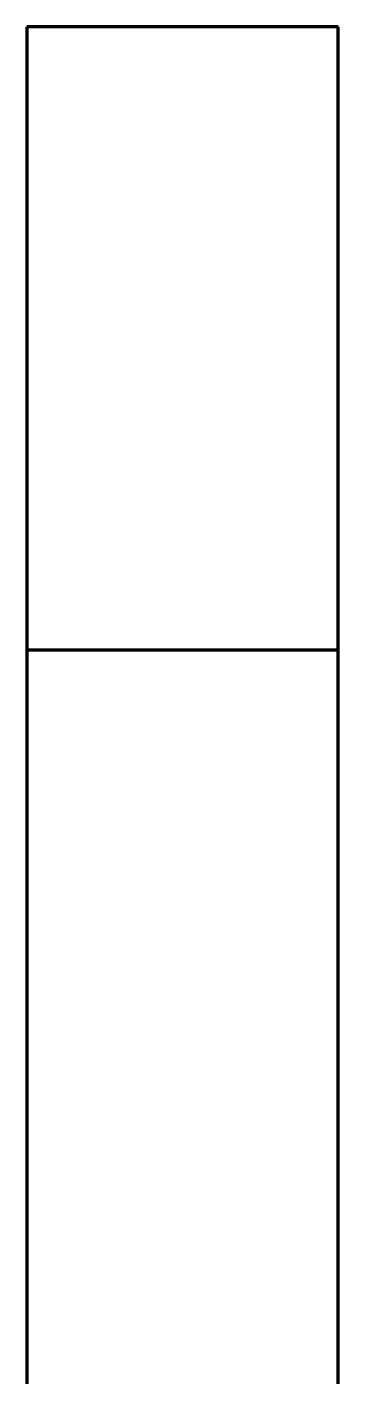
# Model space of a CAD drawing. Header units: millimetres. Extents: x 0 to 420, y 0 to 297.
# Drawn here: x 377 to 377.25, y 255.917 to 257 of the extents above; entities that cross this region are included whole.
import ezdxf

# ---------------------------------------------------------------- set-up
doc = ezdxf.new("R2010")
doc.units = ezdxf.units.MM
doc.linetypes.add('DASHED', pattern=[1.524, 1.27, -0.254])

msp = doc.modelspace()

# ---------------------------------------------------------------- linework, layer by layer
at = {"color": 1, "lineweight": 70}
for p, q in [((377, 257), (377, 256.9969)), ((377.25, 257), (377, 257)), ((377, 256.9969), (377, 256.9875)), ((377.25, 256.9969), (377.25, 257)), ((377.25, 256.9875), (377.25, 256.9969)), ((377, 256.9875), (377, 256.9719)), ((377.25, 256.9719), (377.25, 256.9875)), ((377, 256.9719), (377, 256.9505)), ((377.25, 256.9505), (377.25, 256.9719)), ((377, 256.9505), (377, 256.9234)), ((377.25, 256.9234), (377.25, 256.9505)), ((377, 256.9234), (377, 256.8909)), ((377.25, 256.8909), (377.25, 256.9234)), ((377, 256.8909), (377, 256.8536)), ((377.25, 256.8536), (377.25, 256.8909)), ((377, 256.8536), (377, 256.8117)), ((377.25, 256.8117), (377.25, 256.8536)), ((377, 256.8117), (377, 256.766)), ((377.25, 256.766), (377.25, 256.8117)), ((377, 256.766), (377, 256.7169)), ((377.25, 256.7169), (377.25, 256.766)), ((377, 256.7169), (377, 256.6651)), ((377.25, 256.6651), (377.25, 256.7169)), ((377, 256.6651), (377, 256.6113)), ((377.25, 256.6113), (377.25, 256.6651)), ((377, 256.6113), (377, 256.556)), ((377.25, 256.556), (377.25, 256.6113)), ((377, 256.556), (377, 256.5)), ((377.25, 256.5), (377.25, 256.556)), ((377, 256.5), (377, 253.2)), ((377, 256.5), (377.25, 256.5)), ((377.25, 253.2), (377.25, 256.5))]:
    msp.add_line(p, q, dxfattribs=at)
at = {"color": 5, "linetype": 'DASHED', "lineweight": 35}
for p, q in [((377, 256.9969), (377, 257)), ((377, 257), (377.25, 257)), ((377, 256.9875), (377, 256.9969)), ((377.25, 257), (377.25, 256.9969)), ((377.25, 256.9969), (377.25, 256.9875)), ((377, 256.9719), (377, 256.9875)), ((377.25, 256.9875), (377.25, 256.9719)), ((377, 256.9505), (377, 256.9719)), ((377.25, 256.9719), (377.25, 256.9505)), ((377, 256.9234), (377, 256.9505)), ((377.25, 256.9505), (377.25, 256.9234)), ((377, 256.8909), (377, 256.9234)), ((377.25, 256.9234), (377.25, 256.8909)), ((377, 256.8536), (377, 256.8909)), ((377.25, 256.8909), (377.25, 256.8536)), ((377, 256.8117), (377, 256.8536)), ((377.25, 256.8536), (377.25, 256.8117)), ((377, 256.766), (377, 256.8117)), ((377.25, 256.8117), (377.25, 256.766)), ((377, 256.7169), (377, 256.766)), ((377.25, 256.766), (377.25, 256.7169)), ((377, 256.6651), (377, 256.7169)), ((377.25, 256.7169), (377.25, 256.6651)), ((377, 256.6113), (377, 256.6651)), ((377.25, 256.6651), (377.25, 256.6113)), ((377, 256.556), (377, 256.6113)), ((377.25, 256.6113), (377.25, 256.556)), ((377, 256.5), (377, 256.556)), ((377.25, 256.556), (377.25, 256.5)), ((377, 252.8576), (377, 256.5)), ((377.25, 256.5), (377.25, 252.8576))]:
    msp.add_line(p, q, dxfattribs=at)

doc.saveas('drawing.dxf')
